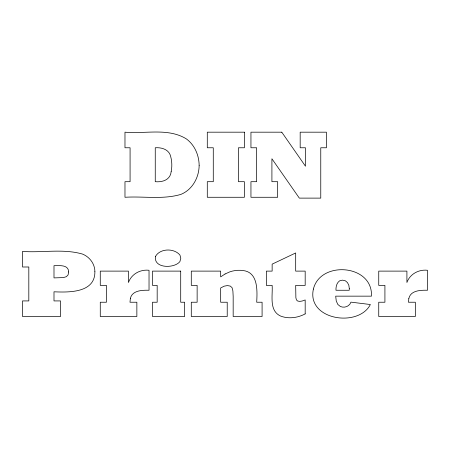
<?xml version="1.0" encoding="UTF-8"?>
<svg xmlns="http://www.w3.org/2000/svg" width="450" height="450" viewBox="0 0 450 450"><rect width="100%" height="100%" fill="white"/><g stroke="black" fill="none" stroke-linecap="round" stroke-linejoin="round"><path stroke-width="0.67" d="M349.307 288.664L349.211 290.256L335.97 290.256C335.824 286.779 336.634 282.892 339.666 280.8L342.478 280.148L345.262 280.744L347.434 282.532L348.84 285.283L349.307 288.664M313.397 289.069C306.523 319.995 358.419 327.926 370.367 304.526L350.944 302.141C349.47 306.456 344.464 308.267 340.374 306.501L337.821 304.431L336.257 300.983L335.689 296.151L371.441 296.151C373.084 264.42 320.372 260.229 313.397 289.069M130.359 298.513L129.983 302.231L136.862 302.231L136.862 316.507L100.271 316.507L100.271 302.231L106.448 302.231L106.448 285.39L100.271 285.39L100.271 271.114L128.441 271.114L128.441 282.488C131.456 274.05 140.282 269.235 149.029 270.276L149.029 290.256C142.307 290.087 132.114 290.289 130.359 298.513M408.831 298.513L408.454 302.231L415.333 302.231L415.333 316.507L378.743 316.507L378.743 302.231L384.919 302.231L384.919 285.39L378.743 285.39L378.743 271.114L406.912 271.114L406.912 282.488C409.922 274.05 418.753 269.235 427.5 270.276L427.5 290.256C420.778 290.087 410.58 290.289 408.831 298.513M199.148 165.268C199.108 177.379 192.442 189.697 180.922 194.383C162.849 199.755 143.505 196.088 124.976 197.274L124.976 181.693L130.078 181.693L130.078 147.769L124.976 147.769L124.976 132.182C145.08 134.106 168.036 127.597 186.322 138.876C194.642 144.951 198.996 155.126 199.148 165.268M155.441 256.534C153.613 268.74 174.589 268.554 179.916 261.557L180.804 258.249L179.949 255.088C174.189 247.967 159.924 248.226 155.441 256.534M94.888 271.721C95.119 292.922 69.024 292.466 53.994 291.797L53.994 300.921L60.542 300.921L60.542 316.507L22.5 316.507L22.5 300.921L28.817 300.921L28.817 266.996L22.5 266.996L22.5 251.415C42.339 252.928 63.152 248.462 82.536 254.081C89.696 256.984 94.894 263.891 94.888 271.721M68.636 271.957L68.079 274.894L66.392 276.683L63.349 277.594L53.994 277.903L53.994 265.686C59.226 265.748 68.558 264.336 68.636 271.957M171.163 171.63C170.342 179.977 162.394 182.357 155.256 181.693L155.256 147.769C161.64 147.268 169.211 149.484 170.696 156.566A32.94 32.94 0 0 1 171.163 171.63M225.079 273.983L220.674 276.868L220.674 271.114L191.284 271.114L191.284 285.39L197.134 285.39L197.134 302.231L191.284 302.231L191.284 316.507L227.222 316.507L227.222 302.231L220.674 302.231L220.674 287.961L224.156 286.172L227.407 285.576L230.276 286.088L232.042 287.634L232.886 290.863L233.167 296.336L233.167 316.507L262.086 316.507L262.086 302.231L256.702 302.231C257.265 291.127 258.362 272.452 243.332 270.574A28.496 28.496 0 0 0 229.646 271.924L225.079 273.983M305.179 313.886C297.81 317.869 288.591 319.118 280.659 316.086C268.813 310.691 272.869 295.712 272.143 285.39L266.344 285.39L266.344 271.114L272.143 271.114L272.143 264.144L295.684 252.962L295.684 271.114L305.179 271.114L305.179 285.39L295.684 285.39L295.881 297.776L296.477 299.942L297.647 301.027L299.661 301.393L302.186 301.027L305.179 299.942L305.179 313.886M244.395 132.182L207.287 132.182L207.287 147.769L213.278 147.769L213.278 181.693L207.287 181.693L207.287 197.274L244.395 197.274L244.395 181.693L238.455 181.693L238.455 147.769L244.395 147.769L244.395 132.182M281.784 132.182L250.948 132.182L250.948 147.769L256.657 147.769L256.657 181.693L250.948 181.693L250.948 197.274L277.667 197.274L277.667 181.693L271.912 181.693L271.912 158.766L299.334 198.118L320.766 198.118L320.766 147.769L326.424 147.769L326.424 132.182L300.173 132.182L300.173 147.769L305.46 147.769L305.46 166.202L281.784 132.182M180.709 271.114L152.494 271.114L152.494 285.39L157.174 285.39L157.174 302.231L152.494 302.231L152.494 316.507L184.641 316.507L184.641 302.231L180.709 302.231L180.709 271.114"/></g></svg>
